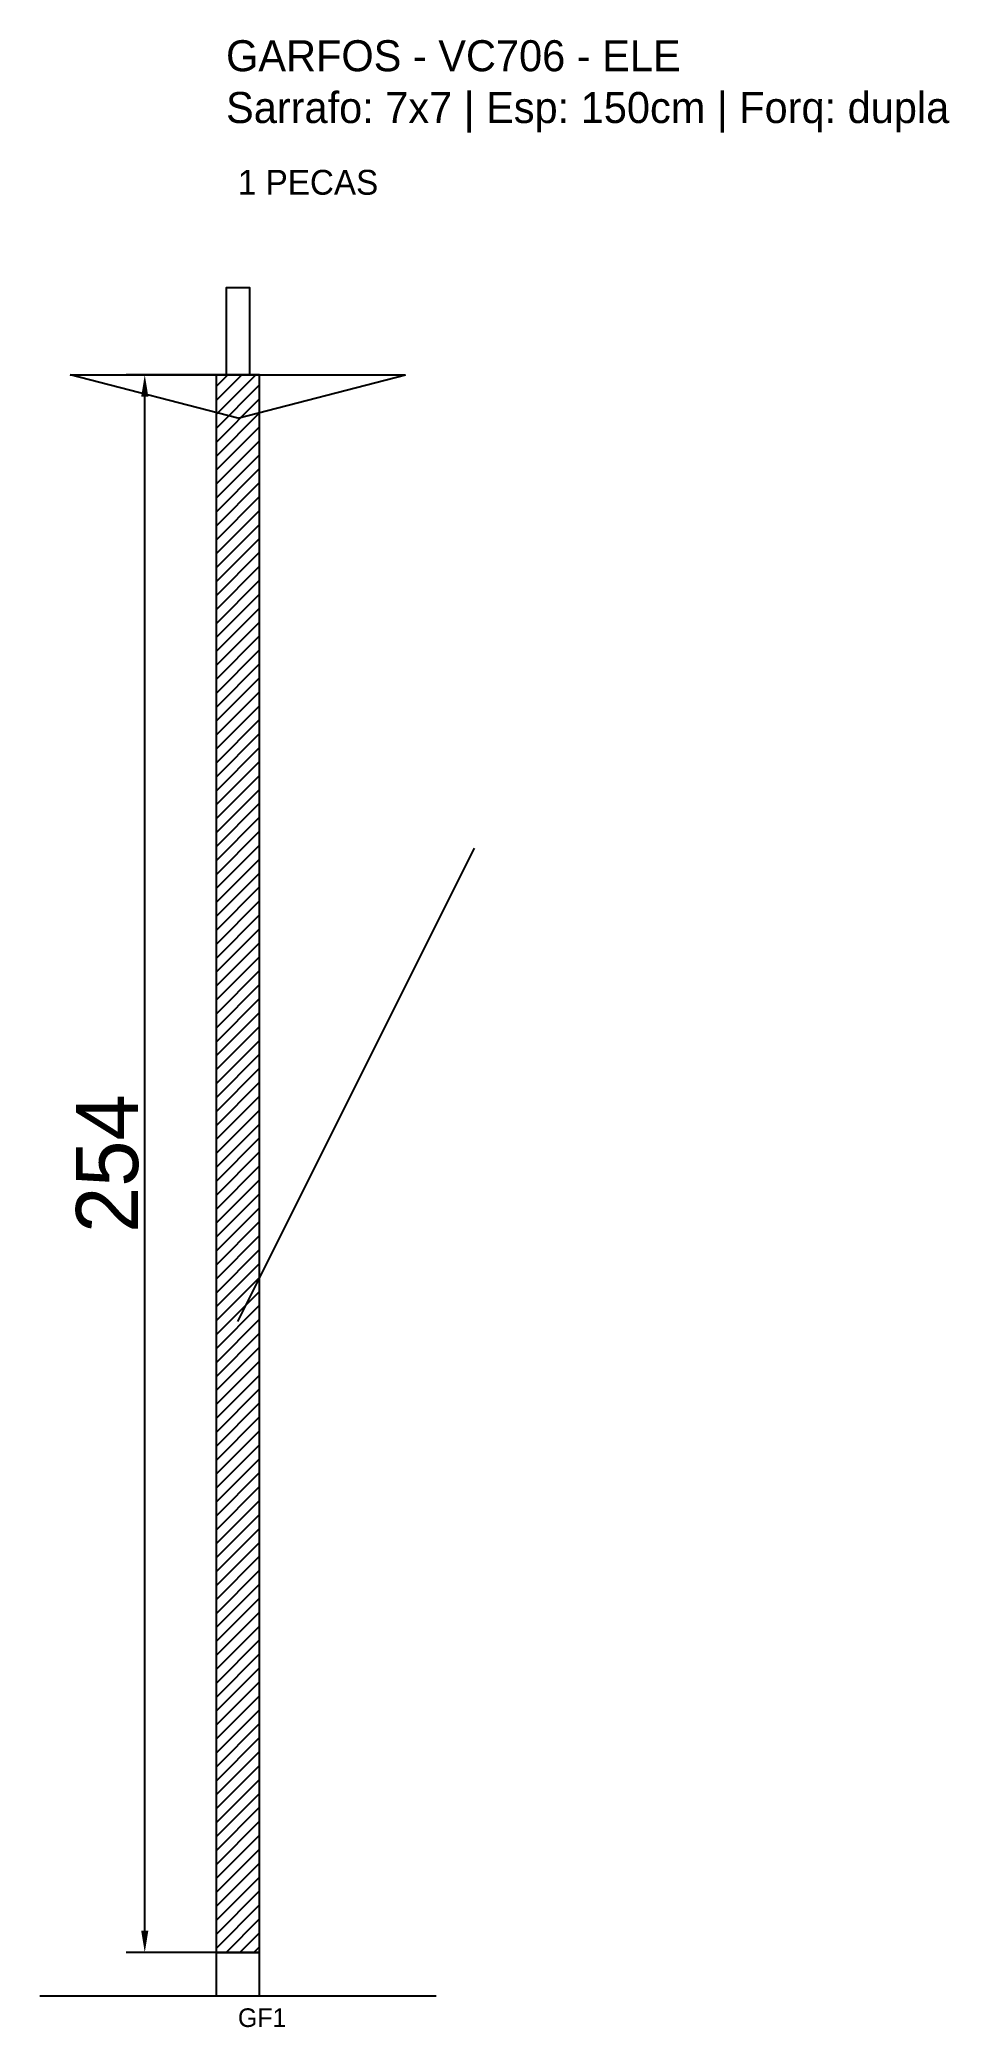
# Model space of a CAD drawing. Header units: metres. Extents: x -30 to 116, y -12 to 308.
import ezdxf

# ---------------------------------------------------------------- set-up
doc = ezdxf.new("R2010")
doc.units = ezdxf.units.M
for name, color, linetype in [('BARRA_ANCORAGEM', 1, 'Continuous'), ('COTA', 241, 'Continuous'), ('GARFOS OK', 3, 'Continuous'), ('NOME DA VIGA', 6, 'Continuous'), ('SARR_7x7', 40, 'Continuous'), ('VIGAS', 3, 'Continuous')]:
    doc.layers.add(name, color=color, linetype=linetype)
doc.dimstyles.new('EZ DXF', dxfattribs={"dimtxt": 10, "dimasz": 3.5, "dimexe": 3, "dimexo": 1.5, "dimgap": 1, "dimtad": 1, "dimdec": 1, "dimdsep": 46, "dimcen": 2.5, "dimazin": 3, "dimtfac": 1, "dimtmove": 0, "dimatfit": 3})

msp = doc.modelspace()

# ---------------------------------------------------------------- hatches: boundary and pattern name
at = {"layer": 'COTA'}
h = msp.add_hatch(dxfattribs=at)
h.set_pattern_fill('ANSI31', scale=0.5)
h.paths.add_polyline_path([(-1.590001, 0), (5.409999, 0), (5.409999, 254), (-1.590001, 254)])

# ---------------------------------------------------------------- linework, layer by layer
at = {"layer": 'BARRA_ANCORAGEM'}
msp.add_line((1.909999, 101.6), (40.009999, 177.8), dxfattribs=at)
at = {"layer": 'GARFOS OK'}
for p, q in [((1.909999, 247), (-25.090001, 254)), ((-25.090001, 254), (28.909999, 254)), ((1.909999, 247), (28.909999, 254))]:
    msp.add_line(p, q, dxfattribs=at)
at = {"layer": 'GARFOS OK', "linetype": 'CONTINUOUS'}
msp.add_line((-30, -7), (33.819998, -7), dxfattribs=at)
at = {"layer": 'GARFOS OK'}
msp.add_lwpolyline([(-1.590001, 0), (5.409999, 0), (5.409999, 254), (-1.590001, 254), (-1.590001, 0)], dxfattribs=at)
at = {"layer": 'SARR_7x7'}
msp.add_lwpolyline([(-1.590001, -7), (5.409999, -7), (5.409999, 0), (-1.590001, 0), (-1.590001, -7)], dxfattribs=at)
at = {"layer": 'VIGAS'}
msp.add_lwpolyline([(0, 254), (3.819998, 254), (3.819998, 268), (0, 268), (0, 254)], dxfattribs=at)

# ---------------------------------------------------------------- texts
at = {"layer": 'NOME DA VIGA'}
for s, height, p in [('1 PECAS', 4, (1.909999, 283)), ('GF1', 3, (1.909999, -12))]:
    msp.add_text(s, height=height, dxfattribs=at).set_placement(p)
at = {"layer": 'NOME DA VIGA', "insert": (0, 293), "char_height": 5, "attachment_point": 7}
msp.add_mtext('GARFOS - VC706 - ELE\\PSarrafo: 7x7 | Esp: 150cm | Forq: dupla', dxfattribs=at)

# ---------------------------------------------------------------- dimensions: what is measured, and where the dimension line sits
at = {"layer": 'COTA'}
msp.add_linear_dim(base=(-13.090001, 0), p1=(1.909999, 0), p2=(1.909999, 254), angle=90, dimstyle='EZ DXF', dxfattribs=at).render()

doc.saveas('drawing.dxf')
